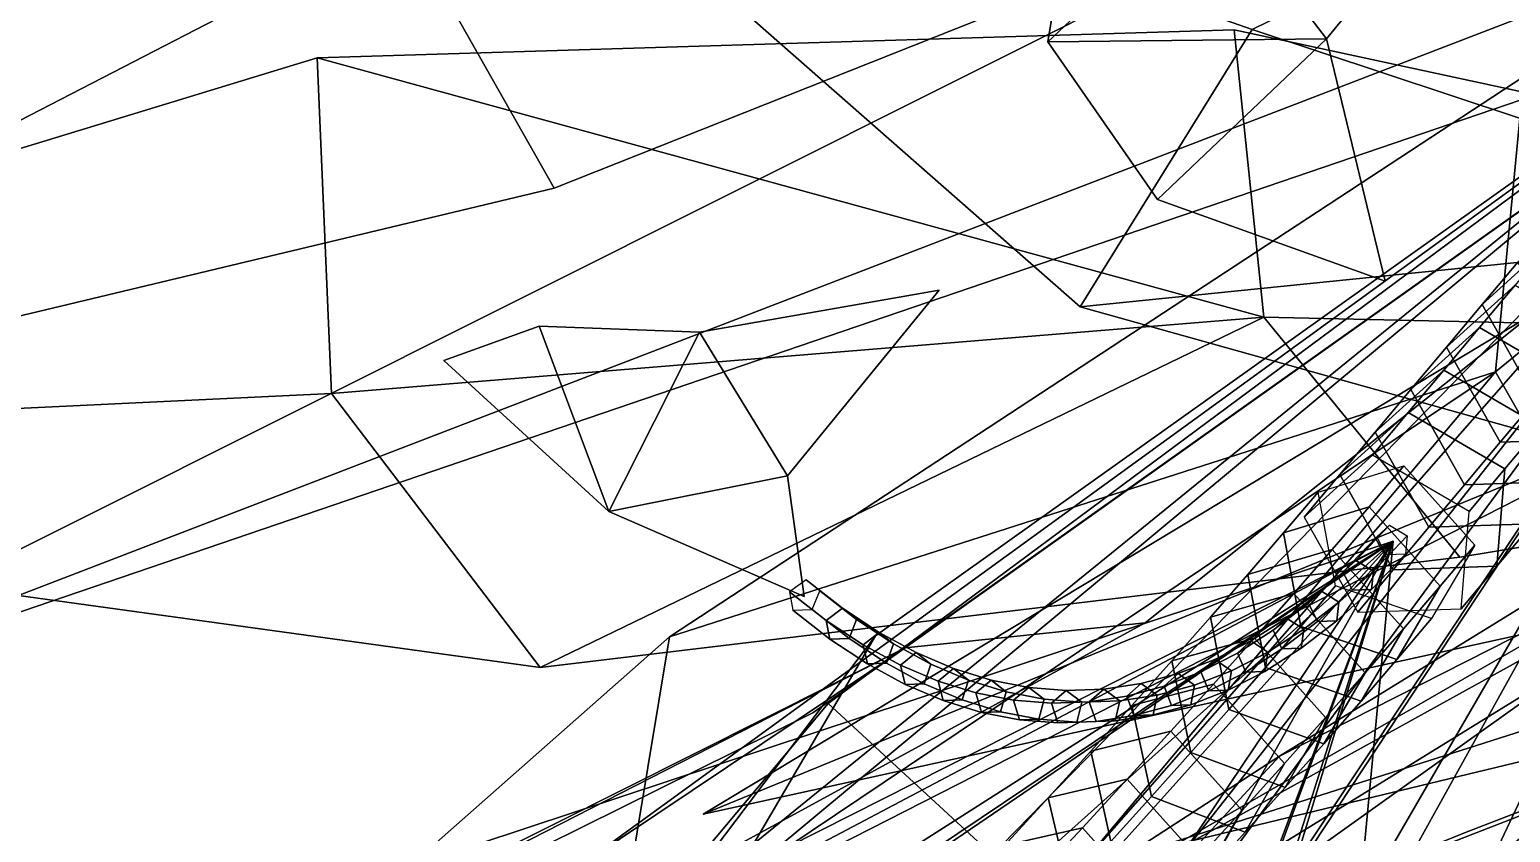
# Model space of a CAD drawing. Header units: metres. Extents: x -366 to 149, y -229 to 234.
# Drawn here: x -147.44 to -125.61, y -60.92 to -49.08 of the extents above; entities that cross this region are included whole.
import ezdxf

# ---------------------------------------------------------------- set-up
doc = ezdxf.new("R2010")
doc.units = ezdxf.units.M

msp = doc.modelspace()

# ---------------------------------------------------------------- linework, layer by layer
at = {"layer": 'coral-li_Intrnd', "color": 3}
for points in [[(-124.4943, -51.5971, 553.1764), (-125.0191, -52.2242, 554.3395), (-126.0293, -53.138, 553.3909), (-125.5045, -52.511, 552.2278)], [(-125.0191, -52.2242, 554.3395), (-125.5438, -52.8512, 555.5026), (-126.5541, -53.765, 554.554), (-126.0293, -53.138, 553.3909)], [(-125.5045, -52.511, 552.2278), (-126.0293, -53.138, 553.3909), (-125.2391, -54.5418, 552.9907), (-124.7143, -53.9148, 551.8276)], [(-125.5438, -52.8512, 555.5026), (-126.0686, -53.4782, 556.6656), (-127.0789, -54.3921, 555.7171), (-126.5541, -53.765, 554.554)], [(-124.1199, -53.6817, 555.6973), (-124.6447, -54.3087, 556.8604), (-126.0686, -53.4782, 556.6656), (-125.5438, -52.8512, 555.5026)], [(-126.0293, -53.138, 553.3909), (-126.5541, -53.765, 554.554), (-125.7639, -55.1689, 554.1537), (-125.2391, -54.5418, 552.9907)], [(-126.0686, -53.4782, 556.6656), (-126.5934, -54.1053, 557.8287), (-127.6037, -55.01914, 556.8802), (-127.0789, -54.3921, 555.7171)], [(-124.6447, -54.3087, 556.8604), (-125.1695, -54.9358, 558.0235), (-126.5934, -54.1053, 557.8287), (-126.0686, -53.4782, 556.6656)], [(-126.5541, -53.765, 554.554), (-127.0789, -54.3921, 555.7171), (-126.2887, -55.7959, 555.3168), (-125.7639, -55.1689, 554.1537)], [(-126.5934, -54.1053, 557.8287), (-127.1182, -54.7323, 558.9918), (-128.1285, -55.6461, 558.0433), (-127.6037, -55.01914, 556.8802)], [(-125.1695, -54.9358, 558.0235), (-125.6943, -55.5628, 559.1866), (-127.1182, -54.7323, 558.9918), (-126.5934, -54.1053, 557.8287)], [(-127.0789, -54.3921, 555.7171), (-127.6037, -55.01914, 556.8802), (-126.8135, -56.4229, 556.4799), (-126.2887, -55.7959, 555.3168)], [(-125.2391, -54.5418, 552.9907), (-125.7639, -55.1689, 554.1537), (-124.2368, -55.1166, 554.871), (-123.712, -54.4895, 553.7079)], [(-127.1182, -54.7323, 558.9918), (-127.643, -55.3593, 560.1549), (-128.6533, -56.2732, 559.2064), (-128.1285, -55.6461, 558.0433)], [(-125.6943, -55.5628, 559.1866), (-126.2191, -56.1898, 560.3497), (-127.643, -55.3593, 560.1549), (-127.1182, -54.7323, 558.9918)], [(-125.2864, -56.3706, 557.1971), (-125.8112, -56.9977, 558.3602), (-125.6943, -55.5628, 559.1866), (-125.1695, -54.9358, 558.0235)], [(-127.6037, -55.01914, 556.8802), (-128.1285, -55.6461, 558.0433), (-127.3383, -57.04998, 557.643), (-126.8135, -56.4229, 556.4799)], [(-125.7639, -55.1689, 554.1537), (-126.2887, -55.7959, 555.3168), (-124.7616, -55.7436, 556.0341), (-124.2368, -55.1166, 554.871)], [(-127.183, -55.518, 560.3088), (-127.695, -56.1208, 561.378), (-128.9554, -56.506, 560.5572), (-128.4435, -55.9032, 559.488)], [(-128.1285, -55.6461, 558.0433), (-128.6533, -56.2732, 559.2064), (-127.8631, -57.677, 558.8061), (-127.3383, -57.04998, 557.643)], [(-126.135, -56.6883, 560.1508), (-126.647, -57.2912, 561.2199), (-127.695, -56.1208, 561.378), (-127.183, -55.518, 560.3088)], [(-125.8112, -56.9977, 558.3602), (-126.336, -57.6247, 559.5233), (-126.2191, -56.1898, 560.3497), (-125.6943, -55.5628, 559.1866)], [(-126.2887, -55.7959, 555.3168), (-126.8135, -56.4229, 556.4799), (-125.2864, -56.3706, 557.1971), (-124.7616, -55.7436, 556.0341)], [(-128.4435, -55.9032, 559.488), (-128.9554, -56.506, 560.5572), (-128.7035, -57.8891, 559.898), (-128.1915, -57.2862, 558.8289)], [(-127.695, -56.1208, 561.378), (-128.238, -56.7517, 562.4485), (-129.4842, -57.1202, 561.5988), (-128.9554, -56.506, 560.5572)], [(-126.647, -57.2912, 561.2199), (-127.19, -57.922, 562.2904), (-128.238, -56.7517, 562.4485), (-127.695, -56.1208, 561.378)], [(-128.9554, -56.506, 560.5572), (-129.4842, -57.1202, 561.5988), (-129.2234, -58.493, 560.9218), (-128.7035, -57.8891, 559.898)], [(-126.8135, -56.4229, 556.4799), (-127.3383, -57.04998, 557.643), (-125.8112, -56.9977, 558.3602), (-125.2864, -56.3706, 557.1971)], [(-128.238, -56.7517, 562.4485), (-128.8019, -57.3984, 563.4985), (-130.0332, -57.7498, 562.6204), (-129.4842, -57.1202, 561.5988)], [(-127.19, -57.922, 562.2904), (-127.7539, -58.5688, 563.3405), (-128.8019, -57.3984, 563.4985), (-128.238, -56.7517, 562.4485)], [(-126.7729, -57.7687, 559.2361), (-127.2849, -58.3715, 560.3052), (-126.647, -57.2912, 561.2199), (-126.135, -56.6883, 560.1508)], [(-129.4842, -57.1202, 561.5988), (-130.0332, -57.7498, 562.6204), (-129.7634, -59.1121, 561.9259), (-129.2234, -58.493, 560.9218)], [(-127.3383, -57.04998, 557.643), (-127.8631, -57.677, 558.8061), (-126.336, -57.6247, 559.5233), (-125.8112, -56.9977, 558.3602)], [(-128.8019, -57.3984, 563.4985), (-129.3863, -58.06076, 564.5274), (-130.6023, -58.3946, 563.6214), (-130.0332, -57.7498, 562.6204)], [(-127.7539, -58.5688, 563.3405), (-128.3383, -59.2311, 564.3693), (-129.3863, -58.06076, 564.5274), (-128.8019, -57.3984, 563.4985)], [(-128.1915, -57.2862, 558.8289), (-128.7035, -57.8891, 559.898), (-127.2849, -58.3715, 560.3052), (-126.7729, -57.7687, 559.2361)], [(-127.2849, -58.3715, 560.3052), (-127.8137, -58.9857, 561.3468), (-127.19, -57.922, 562.2904), (-126.647, -57.2912, 561.2199)], [(-130.0332, -57.7498, 562.6204), (-130.6023, -58.3946, 563.6214), (-130.3229, -59.7461, 562.9099), (-129.7634, -59.1121, 561.9259)], [(-129.3863, -58.06076, 564.5274), (-129.9909, -58.7381, 565.5345), (-131.1909, -59.05407, 564.6013), (-130.6023, -58.3946, 563.6214)], [(-128.3383, -59.2311, 564.3693), (-128.9428, -59.9085, 565.3765), (-129.9909, -58.7381, 565.5345), (-129.3863, -58.06076, 564.5274)], [(-128.7035, -57.8891, 559.898), (-129.2234, -58.493, 560.9218), (-127.8137, -58.9857, 561.3468), (-127.2849, -58.3715, 560.3052)], [(-127.8137, -58.9857, 561.3468), (-128.3627, -59.6153, 562.3684), (-127.7539, -58.5688, 563.3405), (-127.19, -57.922, 562.2904)], [(-130.6023, -58.3946, 563.6214), (-131.1909, -59.05407, 564.6013), (-130.9018, -60.3945, 563.873), (-130.3229, -59.7461, 562.9099)], [(-129.2234, -58.493, 560.9218), (-129.7634, -59.1121, 561.9259), (-128.3627, -59.6153, 562.3684), (-127.8137, -58.9857, 561.3468)], [(-128.3627, -59.6153, 562.3684), (-128.9317, -60.2601, 563.3694), (-128.3383, -59.2311, 564.3693), (-127.7539, -58.5688, 563.3405)], [(-129.9909, -58.7381, 565.5345), (-130.6152, -59.4302, 566.5194), (-131.7988, -59.7278, 565.5594), (-131.1909, -59.05407, 564.6013)], [(-128.9428, -59.9085, 565.3765), (-129.5672, -60.6006, 566.3613), (-130.6152, -59.4302, 566.5194), (-129.9909, -58.7381, 565.5345)], [(-131.1909, -59.05407, 564.6013), (-131.7988, -59.7278, 565.5594), (-131.4996, -61.05703, 564.8147), (-130.9018, -60.3945, 563.873)], [(-129.7634, -59.1121, 561.9259), (-130.3229, -59.7461, 562.9099), (-128.9317, -60.2601, 563.3694), (-128.3627, -59.6153, 562.3684)], [(-128.9317, -60.2601, 563.3694), (-129.5204, -60.9195, 564.3493), (-128.9428, -59.9085, 565.3765), (-128.3383, -59.2311, 564.3693)], [(-130.6152, -59.4302, 566.5194), (-131.259, -60.1367, 567.4813), (-132.4256, -60.4155, 566.4953), (-131.7988, -59.7278, 565.5594)], [(-129.5672, -60.6006, 566.3613), (-130.211, -61.307, 567.3232), (-131.259, -60.1367, 567.4813), (-130.6152, -59.4302, 566.5194)], [(-131.7988, -59.7278, 565.5594), (-132.4256, -60.4155, 566.4953), (-132.1159, -61.7332, 565.7346), (-131.4996, -61.05703, 564.8147)], [(-130.3229, -59.7461, 562.9099), (-130.9018, -60.3945, 563.873), (-129.5204, -60.9195, 564.3493), (-128.9317, -60.2601, 563.3694)], [(-129.5204, -60.9195, 564.3493), (-130.1283, -61.5933, 565.3075), (-129.5672, -60.6006, 566.3613), (-128.9428, -59.9085, 565.3765)], [(-131.259, -60.1367, 567.4813), (-131.9219, -60.857, 568.4197), (-133.0709, -61.1167, 567.4083), (-132.4256, -60.4155, 566.4953)], [(-130.211, -61.307, 567.3232), (-130.8739, -62.02736, 568.2617), (-131.9219, -60.857, 568.4197), (-131.259, -60.1367, 567.4813)], [(-132.4256, -60.4155, 566.4953), (-133.0709, -61.1167, 567.4083), (-132.7505, -62.4226, 566.6319), (-132.1159, -61.7332, 565.7346)], [(-130.9018, -60.3945, 563.873), (-131.4996, -61.05703, 564.8147), (-130.1283, -61.5933, 565.3075), (-129.5204, -60.9195, 564.3493)], [(-130.1283, -61.5933, 565.3075), (-130.7551, -62.281, 566.2433), (-130.211, -61.307, 567.3232), (-129.5672, -60.6006, 566.3613)], [(-131.9219, -60.857, 568.4197), (-132.6033, -61.5907, 569.334), (-133.7344, -61.8309, 568.2978), (-133.0709, -61.1167, 567.4083)], [(-130.8739, -62.02736, 568.2617), (-131.5553, -62.7611, 569.176), (-132.6033, -61.5907, 569.334), (-131.9219, -60.857, 568.4197)]]:
    msp.add_3dface(points, dxfattribs=at)
at = {"layer": 'coral-li_Leaf', "color": 3}
for points in [[(-130.0236, -46.988, 530.4942), (-128.3229, -49.2155, 531.8314), (-125.6804, -45.9921, 530.1183)], [(-130.0236, -46.988, 530.4942), (-125.6804, -45.9921, 530.1183), (-128.3229, -49.2155, 531.8314)], [(-131.9548, -46.3836, 527.2117), (-132.4308, -49.2625, 530.2324), (-130.0236, -46.988, 530.4942)], [(-131.9548, -46.3836, 527.2117), (-130.0236, -46.988, 530.4942), (-132.4308, -49.2625, 530.2324)], [(-130.0236, -46.988, 530.4942), (-132.4308, -49.2625, 530.2324), (-128.3229, -49.2155, 531.8314)], [(-130.0236, -46.988, 530.4942), (-128.3229, -49.2155, 531.8314), (-132.4308, -49.2625, 530.2324)], [(-128.3229, -49.2155, 531.8314), (-132.4308, -49.2625, 530.2324), (-130.8123, -51.5891, 530.811)], [(-128.3229, -49.2155, 531.8314), (-130.8123, -51.5891, 530.811), (-132.4308, -49.2625, 530.2324)], [(-130.8123, -51.5891, 530.811), (-127.46, -52.7916, 530.5919), (-128.3229, -49.2155, 531.8314)], [(-130.8123, -51.5891, 530.811), (-128.3229, -49.2155, 531.8314), (-127.46, -52.7916, 530.5919)], [(-134.0314, -52.9248, 582.1895), (-137.5631, -53.544, 583.6433), (-136.2677, -55.6649, 581.8571)], [(-134.0314, -52.9248, 582.1895), (-136.2677, -55.6649, 581.8571), (-137.5631, -53.544, 583.6433)], [(-139.9276, -53.4576, 582.4171), (-141.3338, -53.9623, 579.489), (-138.8999, -56.1905, 580.8678)], [(-139.9276, -53.4576, 582.4171), (-138.8999, -56.1905, 580.8678), (-141.3338, -53.9623, 579.489)], [(-138.8999, -56.1905, 580.8678), (-137.5631, -53.544, 583.6433), (-139.9276, -53.4576, 582.4171)], [(-138.8999, -56.1905, 580.8678), (-139.9276, -53.4576, 582.4171), (-137.5631, -53.544, 583.6433)], [(-136.2677, -55.6649, 581.8571), (-137.5631, -53.544, 583.6433), (-138.8999, -56.1905, 580.8678)], [(-136.2677, -55.6649, 581.8571), (-138.8999, -56.1905, 580.8678), (-137.5631, -53.544, 583.6433)], [(-136.2677, -55.6649, 581.8571), (-138.8999, -56.1905, 580.8678), (-136.0233, -57.444, 578.1494)], [(-136.2677, -55.6649, 581.8571), (-136.0233, -57.444, 578.1494), (-138.8999, -56.1905, 580.8678)]]:
    msp.add_3dface(points, dxfattribs=at)
at = {"layer": 'coral-li_Mrstm', "color": 3}
for points in [[(-141.9298, -47.4976, 542.4475), (-139.7084, -51.4185, 542.5093), (-106.3637, -38.1753, 522.3395)], [(-141.9298, -47.4976, 542.4475), (-106.3637, -38.1753, 522.3395), (-139.7084, -51.4185, 542.5093)], [(-106.3637, -38.1753, 522.3395), (-135.8958, -59.1581, 541.7469), (-134.5318, -58.2025, 546.0388)], [(-106.3637, -38.1753, 522.3395), (-134.5318, -58.2025, 546.0388), (-135.8958, -59.1581, 541.7469)], [(-134.5318, -58.2025, 546.0388), (-130.9982, -57.8335, 548.8116), (-106.3637, -38.1753, 522.3395)], [(-134.5318, -58.2025, 546.0388), (-106.3637, -38.1753, 522.3395), (-130.9982, -57.8335, 548.8116)], [(-106.3637, -38.1753, 522.3395), (-123.7424, -57.791, 553.9982), (-125.8329, -54.1286, 555.8452)], [(-106.3637, -38.1753, 522.3395), (-125.8329, -54.1286, 555.8452), (-123.7424, -57.791, 553.9982)], [(-125.8329, -54.1286, 555.8452), (-125.4125, -49.7751, 556.9324), (-106.3637, -38.1753, 522.3395)], [(-125.8329, -54.1286, 555.8452), (-106.3637, -38.1753, 522.3395), (-125.4125, -49.7751, 556.9324)], [(-140.4682, -45.2435, 576.7495), (-158.4914, -50.658, 603.3396), (-143.4904, -42.1015, 574.0677)], [(-140.4682, -45.2435, 576.7495), (-143.4904, -42.1015, 574.0677), (-158.4914, -50.658, 603.3396)], [(-123.2395, -48.04107, 412.4852), (-153.381, -59.6542, 416.7054), (-123.8927, -44.872, 408.5192)], [(-123.2395, -48.04107, 412.4852), (-123.8927, -44.872, 408.5192), (-153.381, -59.6542, 416.7054)], [(-131.9531, -53.1715, 665.8014), (-141.3855, -44.8816, 697.5504), (-129.4191, -49.08014, 667.5443)], [(-131.9531, -53.1715, 665.8014), (-129.4191, -49.08014, 667.5443), (-141.3855, -44.8816, 697.5504)], [(-135.6835, -46.1215, 578.3415), (-158.4914, -50.658, 603.3396), (-140.4682, -45.2435, 576.7495)], [(-135.6835, -46.1215, 578.3415), (-140.4682, -45.2435, 576.7495), (-158.4914, -50.658, 603.3396)], [(-118.9449, -46.5976, 540.9964), (-140.4554, -62.2348, 572.3309), (-137.9017, -66.01852, 572.9285)], [(-118.9449, -46.5976, 540.9964), (-137.9017, -66.01852, 572.9285), (-140.4554, -62.2348, 572.3309)], [(-137.1651, -61.7742, 575.549), (-139.7157, -63.4946, 572.2557), (-118.9449, -46.5976, 540.9964)], [(-137.1651, -61.7742, 575.549), (-118.9449, -46.5976, 540.9964), (-139.7157, -63.4946, 572.2557)], [(-137.9017, -66.01852, 572.9285), (-135.7345, -69.3928, 570.8723), (-118.9449, -46.5976, 540.9964)], [(-137.9017, -66.01852, 572.9285), (-118.9449, -46.5976, 540.9964), (-135.7345, -69.3928, 570.8723)], [(-118.9449, -46.5976, 540.9964), (-134.9695, -58.02658, 577.075), (-137.1651, -61.7742, 575.549)], [(-118.9449, -46.5976, 540.9964), (-137.1651, -61.7742, 575.549), (-134.9695, -58.02658, 577.075)], [(-118.9449, -46.5976, 540.9964), (-136.9206, -69.4789, 570.0204), (-133.7385, -68.8406, 573.2855)], [(-118.9449, -46.5976, 540.9964), (-133.7385, -68.8406, 573.2855), (-136.9206, -69.4789, 570.0204)], [(-132.4525, -61.9927, 577.5576), (-135.6693, -59.02103, 576.4933), (-118.9449, -46.5976, 540.9964)], [(-132.4525, -61.9927, 577.5576), (-118.9449, -46.5976, 540.9964), (-135.6693, -59.02103, 576.4933)], [(-133.7385, -68.8406, 573.2855), (-129.3247, -68.6354, 574.1728), (-118.9449, -46.5976, 540.9964)], [(-133.7385, -68.8406, 573.2855), (-118.9449, -46.5976, 540.9964), (-129.3247, -68.6354, 574.1728)], [(-118.9449, -46.5976, 540.9964), (-127.919, -62.7824, 577.6923), (-132.4525, -61.9927, 577.5576)], [(-118.9449, -46.5976, 540.9964), (-132.4525, -61.9927, 577.5576), (-127.919, -62.7824, 577.6923)], [(-118.9449, -46.5976, 540.9964), (-129.2171, -69.8154, 573.3149), (-130.39, -66.3667, 576.1301)], [(-118.9449, -46.5976, 540.9964), (-130.39, -66.3667, 576.1301), (-129.2171, -69.8154, 573.3149)], [(-130.39, -66.3667, 576.1301), (-129.2846, -62.262, 577.6269), (-118.9449, -46.5976, 540.9964)], [(-130.39, -66.3667, 576.1301), (-118.9449, -46.5976, 540.9964), (-129.2846, -62.262, 577.6269)], [(-120.5762, -52.01805, 646.7209), (-129.4191, -49.08014, 667.5443), (-124.8386, -46.8282, 667.9277)], [(-120.5762, -52.01805, 646.7209), (-124.8386, -46.8282, 667.9277), (-129.4191, -49.08014, 667.5443)], [(-161.5274, -47.02328, 552.9614), (-160.1759, -51.1704, 555.6396), (-141.9298, -47.4976, 542.4475)], [(-161.5274, -47.02328, 552.9614), (-141.9298, -47.4976, 542.4475), (-160.1759, -51.1704, 555.6396)], [(-115.1452, -47.1552, 432.542), (-137.5112, -60.6544, 454.5244), (-112.9472, -50.577, 435.6499)], [(-115.1452, -47.1552, 432.542), (-112.9472, -50.577, 435.6499), (-137.5112, -60.6544, 454.5244)], [(-141.9298, -47.4976, 542.4475), (-160.1759, -51.1704, 555.6396), (-157.9975, -55.796, 555.4011)], [(-141.9298, -47.4976, 542.4475), (-157.9975, -55.796, 555.4011), (-160.1759, -51.1704, 555.6396)], [(-141.9298, -47.4976, 542.4475), (-157.9975, -55.796, 555.4011), (-139.7084, -51.4185, 542.5093)], [(-141.9298, -47.4976, 542.4475), (-139.7084, -51.4185, 542.5093), (-157.9975, -55.796, 555.4011)], [(-121.0747, -48.6159, 417.0876), (-153.381, -59.6542, 416.7054), (-123.2395, -48.04107, 412.4852)], [(-121.0747, -48.6159, 417.0876), (-123.2395, -48.04107, 412.4852), (-153.381, -59.6542, 416.7054)], [(-129.2475, -53.3238, 642.8526), (-143.2005, -49.4982, 659.7495), (-129.6847, -49.08284, 641.392)], [(-129.2475, -53.3238, 642.8526), (-129.6847, -49.08284, 641.392), (-143.2005, -49.4982, 659.7495)], [(-131.9531, -53.1715, 665.8014), (-129.4191, -49.08014, 667.5443), (-120.5762, -52.01805, 646.7209)], [(-131.9531, -53.1715, 665.8014), (-120.5762, -52.01805, 646.7209), (-129.4191, -49.08014, 667.5443)], [(-129.2475, -53.3238, 642.8526), (-129.6847, -49.08284, 641.392), (-107.8153, -53.7988, 606.8439)], [(-129.2475, -53.3238, 642.8526), (-107.8153, -53.7988, 606.8439), (-129.6847, -49.08284, 641.392)], [(-142.9886, -54.4498, 661.0283), (-162.4516, -55.3779, 687.1341), (-143.2005, -49.4982, 659.7495)], [(-142.9886, -54.4498, 661.0283), (-143.2005, -49.4982, 659.7495), (-162.4516, -55.3779, 687.1341)], [(-129.2475, -53.3238, 642.8526), (-142.9886, -54.4498, 661.0283), (-143.2005, -49.4982, 659.7495)], [(-129.2475, -53.3238, 642.8526), (-143.2005, -49.4982, 659.7495), (-142.9886, -54.4498, 661.0283)], [(-125.8329, -54.1286, 555.8452), (-138.0062, -58.03968, 574.048), (-125.4125, -49.7751, 556.9324)], [(-125.8329, -54.1286, 555.8452), (-125.4125, -49.7751, 556.9324), (-138.0062, -58.03968, 574.048)], [(-112.9472, -50.577, 435.6499), (-137.5112, -60.6544, 454.5244), (-109.7345, -54.5528, 435.9147)], [(-112.9472, -50.577, 435.6499), (-109.7345, -54.5528, 435.9147), (-137.5112, -60.6544, 454.5244)], [(-114.4417, -50.8179, 444.9982), (-129.017, -59.7985, 460.086), (-116.9625, -53.6803, 442.4201)], [(-114.4417, -50.8179, 444.9982), (-116.9625, -53.6803, 442.4201), (-129.017, -59.7985, 460.086)], [(-122.7151, -55.757, 645.0962), (-131.9531, -53.1715, 665.8014), (-120.5762, -52.01805, 646.7209)], [(-122.7151, -55.757, 645.0962), (-120.5762, -52.01805, 646.7209), (-131.9531, -53.1715, 665.8014)], [(-139.9143, -58.4904, 661.6769), (-142.9886, -54.4498, 661.0283), (-129.2475, -53.3238, 642.8526)], [(-139.9143, -58.4904, 661.6769), (-129.2475, -53.3238, 642.8526), (-142.9886, -54.4498, 661.0283)], [(-126.3558, -56.8649, 643.3942), (-139.9143, -58.4904, 661.6769), (-129.2475, -53.3238, 642.8526)], [(-126.3558, -56.8649, 643.3942), (-129.2475, -53.3238, 642.8526), (-139.9143, -58.4904, 661.6769)], [(-107.8153, -53.7988, 606.8439), (-126.3558, -56.8649, 643.3942), (-129.2475, -53.3238, 642.8526)], [(-107.8153, -53.7988, 606.8439), (-129.2475, -53.3238, 642.8526), (-126.3558, -56.8649, 643.3942)], [(-116.4359, -53.6521, 424.7175), (-141.9564, -74.4463, 433.7726), (-116.2111, -58.1389, 422.2646)], [(-116.4359, -53.6521, 424.7175), (-116.2111, -58.1389, 422.2646), (-141.9564, -74.4463, 433.7726)], [(-116.9625, -53.6803, 442.4201), (-131.8294, -62.8527, 457.0926), (-134.2667, -63.2499, 452.6092)], [(-116.9625, -53.6803, 442.4201), (-134.2667, -63.2499, 452.6092), (-131.8294, -62.8527, 457.0926)], [(-116.9625, -53.6803, 442.4201), (-134.2667, -63.2499, 452.6092), (-118.8349, -54.3539, 438.3764)], [(-116.9625, -53.6803, 442.4201), (-118.8349, -54.3539, 438.3764), (-134.2667, -63.2499, 452.6092)], [(-129.017, -59.7985, 460.086), (-131.8294, -62.8527, 457.0926), (-116.9625, -53.6803, 442.4201)], [(-129.017, -59.7985, 460.086), (-116.9625, -53.6803, 442.4201), (-131.8294, -62.8527, 457.0926)], [(-130.2449, -62.5395, 641.147), (-133.4287, -61.9781, 638.0069), (-107.8153, -53.7988, 606.8439)], [(-130.2449, -62.5395, 641.147), (-107.8153, -53.7988, 606.8439), (-133.4287, -61.9781, 638.0069)], [(-107.8153, -53.7988, 606.8439), (-126.2864, -60.9287, 642.8586), (-130.2449, -62.5395, 641.147)], [(-107.8153, -53.7988, 606.8439), (-130.2449, -62.5395, 641.147), (-126.2864, -60.9287, 642.8586)], [(-136.6381, -67.00197, 570.4175), (-138.8046, -62.8416, 572.4662), (-125.8329, -54.1286, 555.8452)], [(-136.6381, -67.00197, 570.4175), (-125.8329, -54.1286, 555.8452), (-138.8046, -62.8416, 572.4662)], [(-125.8329, -54.1286, 555.8452), (-138.8046, -62.8416, 572.4662), (-138.0062, -58.03968, 574.048)], [(-125.8329, -54.1286, 555.8452), (-138.0062, -58.03968, 574.048), (-138.8046, -62.8416, 572.4662)], [(-123.7424, -57.791, 553.9982), (-136.6381, -67.00197, 570.4175), (-125.8329, -54.1286, 555.8452)], [(-123.7424, -57.791, 553.9982), (-125.8329, -54.1286, 555.8452), (-136.6381, -67.00197, 570.4175)], [(-139.9143, -58.4904, 661.6769), (-162.4516, -55.3779, 687.1341), (-142.9886, -54.4498, 661.0283)], [(-139.9143, -58.4904, 661.6769), (-142.9886, -54.4498, 661.0283), (-162.4516, -55.3779, 687.1341)], [(-122.3702, -54.4127, 431.8981), (-139.9616, -63.3808, 443.3371), (-121.2008, -58.8493, 432.2769)], [(-122.3702, -54.4127, 431.8981), (-121.2008, -58.8493, 432.2769), (-139.9616, -63.3808, 443.3371)], [(-127.3416, -56.6301, 559.6058), (-151.8857, -78.6361, 584.1496), (-148.5849, -80.3013, 586.8929)], [(-127.3416, -56.6301, 559.6058), (-148.5849, -80.3013, 586.8929), (-151.8857, -78.6361, 584.1496)], [(-127.3416, -56.6301, 559.6058), (-151.511, -64.6322, 591.8684), (-151.1598, -69.2196, 591.7054)], [(-127.3416, -56.6301, 559.6058), (-151.1598, -69.2196, 591.7054), (-151.511, -64.6322, 591.8684)], [(-151.1598, -69.2196, 591.7054), (-151.1247, -72.8434, 589.0263), (-127.3416, -56.6301, 559.6058)], [(-151.1598, -69.2196, 591.7054), (-127.3416, -56.6301, 559.6058), (-151.1247, -72.8434, 589.0263)], [(-148.5849, -80.3013, 586.8929), (-144.4482, -82.08239, 587.058), (-127.3416, -56.6301, 559.6058)], [(-148.5849, -80.3013, 586.8929), (-127.3416, -56.6301, 559.6058), (-144.4482, -82.08239, 587.058)], [(-141.4362, -65.619, 598.034), (-145.2084, -65.6605, 595.5684), (-127.3416, -56.6301, 559.6058)], [(-141.4362, -65.619, 598.034), (-127.3416, -56.6301, 559.6058), (-145.2084, -65.6605, 595.5684)], [(-127.3416, -56.6301, 559.6058), (-137.4687, -63.4315, 598.8518), (-141.4362, -65.619, 598.034)], [(-127.3416, -56.6301, 559.6058), (-141.4362, -65.619, 598.034), (-137.4687, -63.4315, 598.8518)], [(-127.3416, -56.6301, 559.6058), (-138.0659, -85.7534, 586.5482), (-137.3317, -83.283, 590.363)], [(-127.3416, -56.6301, 559.6058), (-137.3317, -83.283, 590.363), (-138.0659, -85.7534, 586.5482)], [(-137.3317, -83.283, 590.363), (-134.5662, -80.387, 592.4309), (-127.3416, -56.6301, 559.6058)], [(-137.3317, -83.283, 590.363), (-127.3416, -56.6301, 559.6058), (-134.5662, -80.387, 592.4309)], [(-132.9389, -74.2609, 597.2092), (-135.0333, -70.2959, 597.6605), (-127.3416, -56.6301, 559.6058)], [(-132.9389, -74.2609, 597.2092), (-127.3416, -56.6301, 559.6058), (-135.0333, -70.2959, 597.6605)], [(-127.3416, -56.6301, 559.6058), (-129.2068, -76.4103, 595.5826), (-132.9389, -74.2609, 597.2092)], [(-127.3416, -56.6301, 559.6058), (-132.9389, -74.2609, 597.2092), (-129.2068, -76.4103, 595.5826)], [(-142.3534, -72.8415, 447.1056), (-143.5347, -68.6426, 445.9718), (-106.4884, -56.9041, 432.4124)], [(-142.3534, -72.8415, 447.1056), (-106.4884, -56.9041, 432.4124), (-143.5347, -68.6426, 445.9718)], [(-106.4884, -56.9041, 432.4124), (-139.1391, -75.4645, 449.1012), (-142.3534, -72.8415, 447.1056)], [(-106.4884, -56.9041, 432.4124), (-142.3534, -72.8415, 447.1056), (-139.1391, -75.4645, 449.1012)], [(-106.4884, -56.9041, 432.4124), (-136.1277, -70.8136, 457.254), (-136.6254, -66.9691, 459.7372)], [(-106.4884, -56.9041, 432.4124), (-136.6254, -66.9691, 459.7372), (-136.1277, -70.8136, 457.254)], [(-136.6254, -66.9691, 459.7372), (-134.4813, -63.6044, 461.8332), (-106.4884, -56.9041, 432.4124)], [(-136.6254, -66.9691, 459.7372), (-106.4884, -56.9041, 432.4124), (-134.4813, -63.6044, 461.8332)], [(-134.8475, -85.5151, 443.9604), (-135.8946, -84.7811, 439.6389), (-106.4884, -56.9041, 432.4124)], [(-134.8475, -85.5151, 443.9604), (-106.4884, -56.9041, 432.4124), (-135.8946, -84.7811, 439.6389)], [(-106.4884, -56.9041, 432.4124), (-133.6368, -83.5617, 447.9496), (-134.8475, -85.5151, 443.9604)], [(-106.4884, -56.9041, 432.4124), (-134.8475, -85.5151, 443.9604), (-133.6368, -83.5617, 447.9496)], [(-106.4884, -56.9041, 432.4124), (-128.7363, -75.9931, 461.2171), (-125.526, -75.9586, 464.5166)], [(-106.4884, -56.9041, 432.4124), (-125.526, -75.9586, 464.5166), (-128.7363, -75.9931, 461.2171)], [(-106.4884, -56.9041, 432.4124), (-127.1736, -83.9908, 455.3798), (-124.4106, -87.5937, 454.6189)], [(-106.4884, -56.9041, 432.4124), (-124.4106, -87.5937, 454.6189), (-127.1736, -83.9908, 455.3798)], [(-134.5318, -58.2025, 546.0388), (-147.1075, -66.6311, 562.3373), (-130.9982, -57.8335, 548.8116)], [(-134.5318, -58.2025, 546.0388), (-130.9982, -57.8335, 548.8116), (-147.1075, -66.6311, 562.3373)], [(-138.8046, -62.8416, 572.4662), (-157.0225, -74.8332, 596.6632), (-138.0062, -58.03968, 574.048)], [(-138.8046, -62.8416, 572.4662), (-138.0062, -58.03968, 574.048), (-157.0225, -74.8332, 596.6632)], [(-134.9695, -58.02658, 577.075), (-142.3663, -67.8118, 596.3173), (-137.1651, -61.7742, 575.549)], [(-134.9695, -58.02658, 577.075), (-137.1651, -61.7742, 575.549), (-142.3663, -67.8118, 596.3173)], [(-135.8958, -59.1581, 541.7469), (-152.8517, -67.5676, 554.4949), (-134.5318, -58.2025, 546.0388)], [(-135.8958, -59.1581, 541.7469), (-134.5318, -58.2025, 546.0388), (-152.8517, -67.5676, 554.4949)], [(-152.8517, -67.5676, 554.4949), (-151.1685, -66.56, 559.2225), (-134.5318, -58.2025, 546.0388)], [(-152.8517, -67.5676, 554.4949), (-134.5318, -58.2025, 546.0388), (-151.1685, -66.56, 559.2225)], [(-134.5318, -58.2025, 546.0388), (-151.1685, -66.56, 559.2225), (-147.1075, -66.6311, 562.3373)], [(-134.5318, -58.2025, 546.0388), (-147.1075, -66.6311, 562.3373), (-151.1685, -66.56, 559.2225)], [(-116.2111, -58.1389, 422.2646), (-141.9564, -74.4463, 433.7726), (-115.4741, -60.4185, 417.7415)], [(-116.2111, -58.1389, 422.2646), (-115.4741, -60.4185, 417.7415), (-141.9564, -74.4463, 433.7726)], [(-139.9616, -63.3808, 443.3371), (-138.6087, -68.3109, 443.5853), (-121.2008, -58.8493, 432.2769)], [(-139.9616, -63.3808, 443.3371), (-121.2008, -58.8493, 432.2769), (-138.6087, -68.3109, 443.5853)], [(-121.2008, -58.8493, 432.2769), (-138.6087, -68.3109, 443.5853), (-136.6603, -72.2658, 440.985)], [(-121.2008, -58.8493, 432.2769), (-136.6603, -72.2658, 440.985), (-138.6087, -68.3109, 443.5853)], [(-121.2008, -58.8493, 432.2769), (-136.6603, -72.2658, 440.985), (-119.1569, -62.33, 430.2724)], [(-121.2008, -58.8493, 432.2769), (-119.1569, -62.33, 430.2724), (-136.6603, -72.2658, 440.985)], [(-132.4525, -61.9927, 577.5576), (-144.0769, -69.06564, 595.1553), (-135.6693, -59.02103, 576.4933)], [(-132.4525, -61.9927, 577.5576), (-135.6693, -59.02103, 576.4933), (-144.0769, -69.06564, 595.1553)], [(-129.017, -59.7985, 460.086), (-153.5937, -75.7466, 477.617), (-131.8294, -62.8527, 457.0926)], [(-129.017, -59.7985, 460.086), (-131.8294, -62.8527, 457.0926), (-153.5937, -75.7466, 477.617)]]:
    msp.add_3dface(points, dxfattribs=at)
at = {"layer": 'coral-li_Petiole', "color": 3}
for points in [[(-127.3925, -56.3901, 559.6965), (-127.8907, -56.9112, 560.7952), (-128.0804, -57.08361, 560.6274), (-127.5822, -56.5625, 559.5287)], [(-127.1329, -56.5472, 559.7397), (-127.6311, -57.06823, 560.8384), (-127.8907, -56.9112, 560.7952), (-127.3925, -56.3901, 559.6965)], [(-127.5822, -56.5625, 559.5287), (-128.0804, -57.08361, 560.6274), (-127.9399, -57.3487, 560.5654), (-127.4417, -56.8277, 559.4667)], [(-127.1598, -56.818, 559.5991), (-127.6581, -57.3391, 560.6978), (-127.6311, -57.06823, 560.8384), (-127.1329, -56.5472, 559.7397)], [(-127.8907, -56.9112, 560.7952), (-128.3959, -57.3676, 561.9041), (-128.589, -57.5433, 561.7438), (-128.0804, -57.08361, 560.6274)], [(-127.6311, -57.06823, 560.8384), (-128.1397, -57.5279, 561.9548), (-128.3959, -57.3676, 561.9041), (-127.8907, -56.9112, 560.7952)], [(-127.4417, -56.8277, 559.4667), (-127.9399, -57.3487, 560.5654), (-127.6581, -57.3391, 560.6978), (-127.1598, -56.818, 559.5991)], [(-128.0804, -57.08361, 560.6274), (-128.589, -57.5433, 561.7438), (-128.454, -57.8138, 561.6938), (-127.9399, -57.3487, 560.5654)], [(-127.6581, -57.3391, 560.6978), (-128.1721, -57.8042, 561.8262), (-128.1397, -57.5279, 561.9548), (-127.6311, -57.06823, 560.8384)], [(-135.459, -57.6163, 576.9605), (-135.9944, -57.1965, 578.0698), (-136.2389, -57.374, 578.0189), (-135.6999, -57.7965, 576.9021)], [(-135.6999, -57.7965, 576.9021), (-136.2389, -57.374, 578.0189), (-136.1875, -57.6475, 578.1472), (-135.6425, -58.0743, 577.018)], [(-135.2505, -57.7811, 577.1131), (-135.7895, -57.3587, 578.23), (-135.9944, -57.1965, 578.0698), (-135.459, -57.6163, 576.9605)], [(-135.3606, -58.06465, 577.1504), (-135.9056, -57.6379, 578.2795), (-135.7895, -57.3587, 578.23), (-135.2505, -57.7811, 577.1131)], [(-128.3959, -57.3676, 561.9041), (-128.9117, -57.7638, 563.0312), (-129.1083, -57.9423, 562.8784), (-128.589, -57.5433, 561.7438)], [(-128.1397, -57.5279, 561.9548), (-128.659, -57.9269, 563.0895), (-128.9117, -57.7638, 563.0312), (-128.3959, -57.3676, 561.9041)], [(-127.9399, -57.3487, 560.5654), (-128.454, -57.8138, 561.6938), (-128.1721, -57.8042, 561.8262), (-127.6581, -57.3391, 560.6978)], [(-134.9172, -57.9752, 575.8332), (-135.459, -57.6163, 576.9605), (-135.6999, -57.7965, 576.9021), (-135.1544, -58.1576, 575.767)], [(-134.705, -58.1422, 575.9781), (-135.2505, -57.7811, 577.1131), (-135.459, -57.6163, 576.9605), (-134.9172, -57.9752, 575.8332)], [(-128.589, -57.5433, 561.7438), (-129.1083, -57.9423, 562.8784), (-128.9789, -58.2175, 562.8408), (-128.454, -57.8138, 561.6938)], [(-128.1721, -57.8042, 561.8262), (-128.697, -58.2079, 562.9732), (-128.659, -57.9269, 563.0895), (-128.1397, -57.5279, 561.9548)], [(-135.6425, -58.0743, 577.018), (-136.1875, -57.6475, 578.1472), (-135.9056, -57.6379, 578.2795), (-135.3606, -58.06465, 577.1504)], [(-135.1544, -58.1576, 575.767), (-135.6999, -57.7965, 576.9021), (-135.6425, -58.0743, 577.018), (-135.091, -58.439, 575.8704)], [(-134.8091, -58.4293, 576.0029), (-135.3606, -58.06465, 577.1504), (-135.2505, -57.7811, 577.1131), (-134.705, -58.1422, 575.9781)], [(-128.9117, -57.7638, 563.0312), (-129.4368, -58.09868, 564.1738), (-129.637, -58.2797, 564.0287), (-129.1083, -57.9423, 562.8784)], [(-128.659, -57.9269, 563.0895), (-129.1876, -58.2643, 564.2397), (-129.4368, -58.09868, 564.1738), (-128.9117, -57.7638, 563.0312)], [(-128.454, -57.8138, 561.6938), (-128.9789, -58.2175, 562.8408), (-128.697, -58.2079, 562.9732), (-128.1721, -57.8042, 561.8262)], [(-134.3703, -58.2723, 574.6904), (-134.9172, -57.9752, 575.8332), (-135.1544, -58.1576, 575.767), (-134.6038, -58.4565, 574.6165)], [(-134.1544, -58.4411, 574.8275), (-134.705, -58.1422, 575.9781), (-134.9172, -57.9752, 575.8332), (-134.3703, -58.2723, 574.6904)], [(-129.1083, -57.9423, 562.8784), (-129.637, -58.2797, 564.0287), (-129.5133, -58.5589, 564.0035), (-128.9789, -58.2175, 562.8408)], [(-128.697, -58.2079, 562.9732), (-129.2314, -58.5493, 564.136), (-129.1876, -58.2643, 564.2397), (-128.659, -57.9269, 563.0895)], [(-135.091, -58.439, 575.8704), (-135.6425, -58.0743, 577.018), (-135.3606, -58.06465, 577.1504), (-134.8091, -58.4293, 576.0029)], [(-134.6038, -58.4565, 574.6165), (-135.1544, -58.1576, 575.767), (-135.091, -58.439, 575.8704), (-134.5344, -58.7408, 574.7072)], [(-134.2525, -58.7312, 574.8396), (-134.8091, -58.4293, 576.0029), (-134.705, -58.1422, 575.9781), (-134.1544, -58.4411, 574.8275)], [(-133.8196, -58.507, 573.535), (-134.3703, -58.2723, 574.6904), (-134.6038, -58.4565, 574.6165), (-134.0493, -58.6925, 573.4532)], [(-133.6, -58.6771, 573.6642), (-134.1544, -58.4411, 574.8275), (-134.3703, -58.2723, 574.6904), (-133.8196, -58.507, 573.535)], [(-129.4368, -58.09868, 564.1738), (-129.9701, -58.3714, 565.329), (-130.1738, -58.5545, 565.1917), (-129.637, -58.2797, 564.0287)], [(-129.637, -58.2797, 564.0287), (-130.1738, -58.5545, 565.1917), (-130.056, -58.8371, 565.1793), (-129.5133, -58.5589, 564.0035)], [(-129.1876, -58.2643, 564.2397), (-129.7245, -58.5392, 565.4027), (-129.9701, -58.3714, 565.329), (-129.4368, -58.09868, 564.1738)], [(-129.2314, -58.5493, 564.136), (-129.7741, -58.8275, 565.3116), (-129.7245, -58.5392, 565.4027), (-129.1876, -58.2643, 564.2397)], [(-128.9789, -58.2175, 562.8408), (-129.5133, -58.5589, 564.0035), (-129.2314, -58.5493, 564.136), (-128.697, -58.2079, 562.9732)], [(-134.5344, -58.7408, 574.7072), (-135.091, -58.439, 575.8704), (-134.8091, -58.4293, 576.0029), (-134.2525, -58.7312, 574.8396)], [(-134.0493, -58.6925, 573.4532), (-134.6038, -58.4565, 574.6165), (-134.5344, -58.7408, 574.7072), (-133.9738, -58.9791, 573.5311)], [(-133.6919, -58.9694, 573.6636), (-134.2525, -58.7312, 574.8396), (-134.1544, -58.4411, 574.8275), (-133.6, -58.6771, 573.6642)], [(-129.9701, -58.3714, 565.329), (-130.5101, -58.5815, 566.4941), (-130.7175, -58.7662, 566.3646), (-130.1738, -58.5545, 565.1917)], [(-129.7245, -58.5392, 565.4027), (-130.2681, -58.7509, 566.5757), (-130.5101, -58.5815, 566.4941), (-129.9701, -58.3714, 565.329)], [(-133.2664, -58.6786, 572.3697), (-133.8196, -58.507, 573.535), (-134.0493, -58.6925, 573.4532), (-133.4924, -58.865, 572.28)], [(-133.4924, -58.865, 572.28), (-134.0493, -58.6925, 573.4532), (-133.9738, -58.9791, 573.5311), (-133.4108, -59.1531, 572.3451)], [(-133.0431, -58.8497, 572.491), (-133.6, -58.6771, 573.6642), (-133.8196, -58.507, 573.535), (-133.2664, -58.6786, 572.3697)], [(-133.1289, -59.1435, 572.4775), (-133.6919, -58.9694, 573.6636), (-133.6, -58.6771, 573.6642), (-133.0431, -58.8497, 572.491)], [(-132.7121, -58.7867, 571.1974), (-133.2664, -58.6786, 572.3697), (-133.4924, -58.865, 572.28), (-132.9343, -58.9737, 571.0997)], [(-132.485, -58.9583, 571.3108), (-133.0431, -58.8497, 572.491), (-133.2664, -58.6786, 572.3697), (-132.7121, -58.7867, 571.1974)], [(-130.5101, -58.5815, 566.4941), (-131.0557, -58.7283, 567.6664), (-131.2667, -58.9143, 567.5448), (-130.7175, -58.7662, 566.3646)], [(-130.2681, -58.7509, 566.5757), (-130.8174, -58.8989, 567.7559), (-131.0557, -58.7283, 567.6664), (-130.5101, -58.5815, 566.4941)], [(-130.1738, -58.5545, 565.1917), (-130.7175, -58.7662, 566.3646), (-130.6056, -59.05154, 566.365), (-130.056, -58.8371, 565.1793)], [(-129.7741, -58.8275, 565.3116), (-130.3237, -59.04189, 566.4974), (-130.2681, -58.7509, 566.5757), (-129.7245, -58.5392, 565.4027)], [(-129.5133, -58.5589, 564.0035), (-130.056, -58.8371, 565.1793), (-129.7741, -58.8275, 565.3116), (-129.2314, -58.5493, 564.136)], [(-133.9738, -58.9791, 573.5311), (-134.5344, -58.7408, 574.7072), (-134.2525, -58.7312, 574.8396), (-133.6919, -58.9694, 573.6636)], [(-132.9343, -58.9737, 571.0997), (-133.4924, -58.865, 572.28), (-133.4108, -59.1531, 572.3451), (-132.8466, -59.2626, 571.1519)], [(-132.5647, -59.2529, 571.2842), (-133.1289, -59.1435, 572.4775), (-133.0431, -58.8497, 572.491), (-132.485, -58.9583, 571.3108)], [(-132.158, -58.831, 570.0209), (-132.7121, -58.7867, 571.1974), (-132.9343, -58.9737, 571.0997), (-132.3764, -59.01817, 569.9152)], [(-131.9271, -59.00278, 570.1263), (-132.485, -58.9583, 571.3108), (-132.7121, -58.7867, 571.1974), (-132.158, -58.831, 570.0209)], [(-131.6054, -58.8116, 568.8429), (-132.158, -58.831, 570.0209), (-132.3764, -59.01817, 569.9152), (-131.8201, -58.9983, 568.7293)], [(-131.3708, -58.9829, 568.9403), (-131.9271, -59.00278, 570.1263), (-132.158, -58.831, 570.0209), (-131.6054, -58.8116, 568.8429)], [(-131.0557, -58.7283, 567.6664), (-131.6054, -58.8116, 568.8429), (-131.8201, -58.9983, 568.7293), (-131.2667, -58.9143, 567.5448)], [(-131.2667, -58.9143, 567.5448), (-131.8201, -58.9983, 568.7293), (-131.7203, -59.2868, 568.7554), (-131.1608, -59.2015, 567.558)], [(-130.8174, -58.8989, 567.7559), (-131.3708, -58.9829, 568.9403), (-131.6054, -58.8116, 568.8429), (-131.0557, -58.7283, 567.6664)], [(-130.8789, -59.1919, 567.6904), (-131.4384, -59.2772, 568.8879), (-131.3708, -58.9829, 568.9403), (-130.8174, -58.8989, 567.7559)], [(-130.7175, -58.7662, 566.3646), (-131.2667, -58.9143, 567.5448), (-131.1608, -59.2015, 567.558), (-130.6056, -59.05154, 566.365)], [(-130.3237, -59.04189, 566.4974), (-130.8789, -59.1919, 567.6904), (-130.8174, -58.8989, 567.7559), (-130.2681, -58.7509, 566.5757)], [(-130.056, -58.8371, 565.1793), (-130.6056, -59.05154, 566.365), (-130.3237, -59.04189, 566.4974), (-129.7741, -58.8275, 565.3116)], [(-133.4108, -59.1531, 572.3451), (-133.9738, -58.9791, 573.5311), (-133.6919, -58.9694, 573.6636), (-133.1289, -59.1435, 572.4775)], [(-132.8466, -59.2626, 571.1519), (-133.4108, -59.1531, 572.3451), (-133.1289, -59.1435, 572.4775), (-132.5647, -59.2529, 571.2842)], [(-132.3764, -59.01817, 569.9152), (-132.9343, -58.9737, 571.0997), (-132.8466, -59.2626, 571.1519), (-132.2827, -59.3072, 569.9543)], [(-132.0008, -59.2975, 570.0868), (-132.5647, -59.2529, 571.2842), (-132.485, -58.9583, 571.3108), (-131.9271, -59.00278, 570.1263)], [(-131.8201, -58.9983, 568.7293), (-132.3764, -59.01817, 569.9152), (-132.2827, -59.3072, 569.9543), (-131.7203, -59.2868, 568.7554)], [(-131.4384, -59.2772, 568.8879), (-132.0008, -59.2975, 570.0868), (-131.9271, -59.00278, 570.1263), (-131.3708, -58.9829, 568.9403)], [(-130.6056, -59.05154, 566.365), (-131.1608, -59.2015, 567.558), (-130.8789, -59.1919, 567.6904), (-130.3237, -59.04189, 566.4974)], [(-132.2827, -59.3072, 569.9543), (-132.8466, -59.2626, 571.1519), (-132.5647, -59.2529, 571.2842), (-132.0008, -59.2975, 570.0868)], [(-131.7203, -59.2868, 568.7554), (-132.2827, -59.3072, 569.9543), (-132.0008, -59.2975, 570.0868), (-131.4384, -59.2772, 568.8879)], [(-131.1608, -59.2015, 567.558), (-131.7203, -59.2868, 568.7554), (-131.4384, -59.2772, 568.8879), (-130.8789, -59.1919, 567.6904)]]:
    msp.add_3dface(points, dxfattribs=at)

doc.saveas('drawing.dxf')
